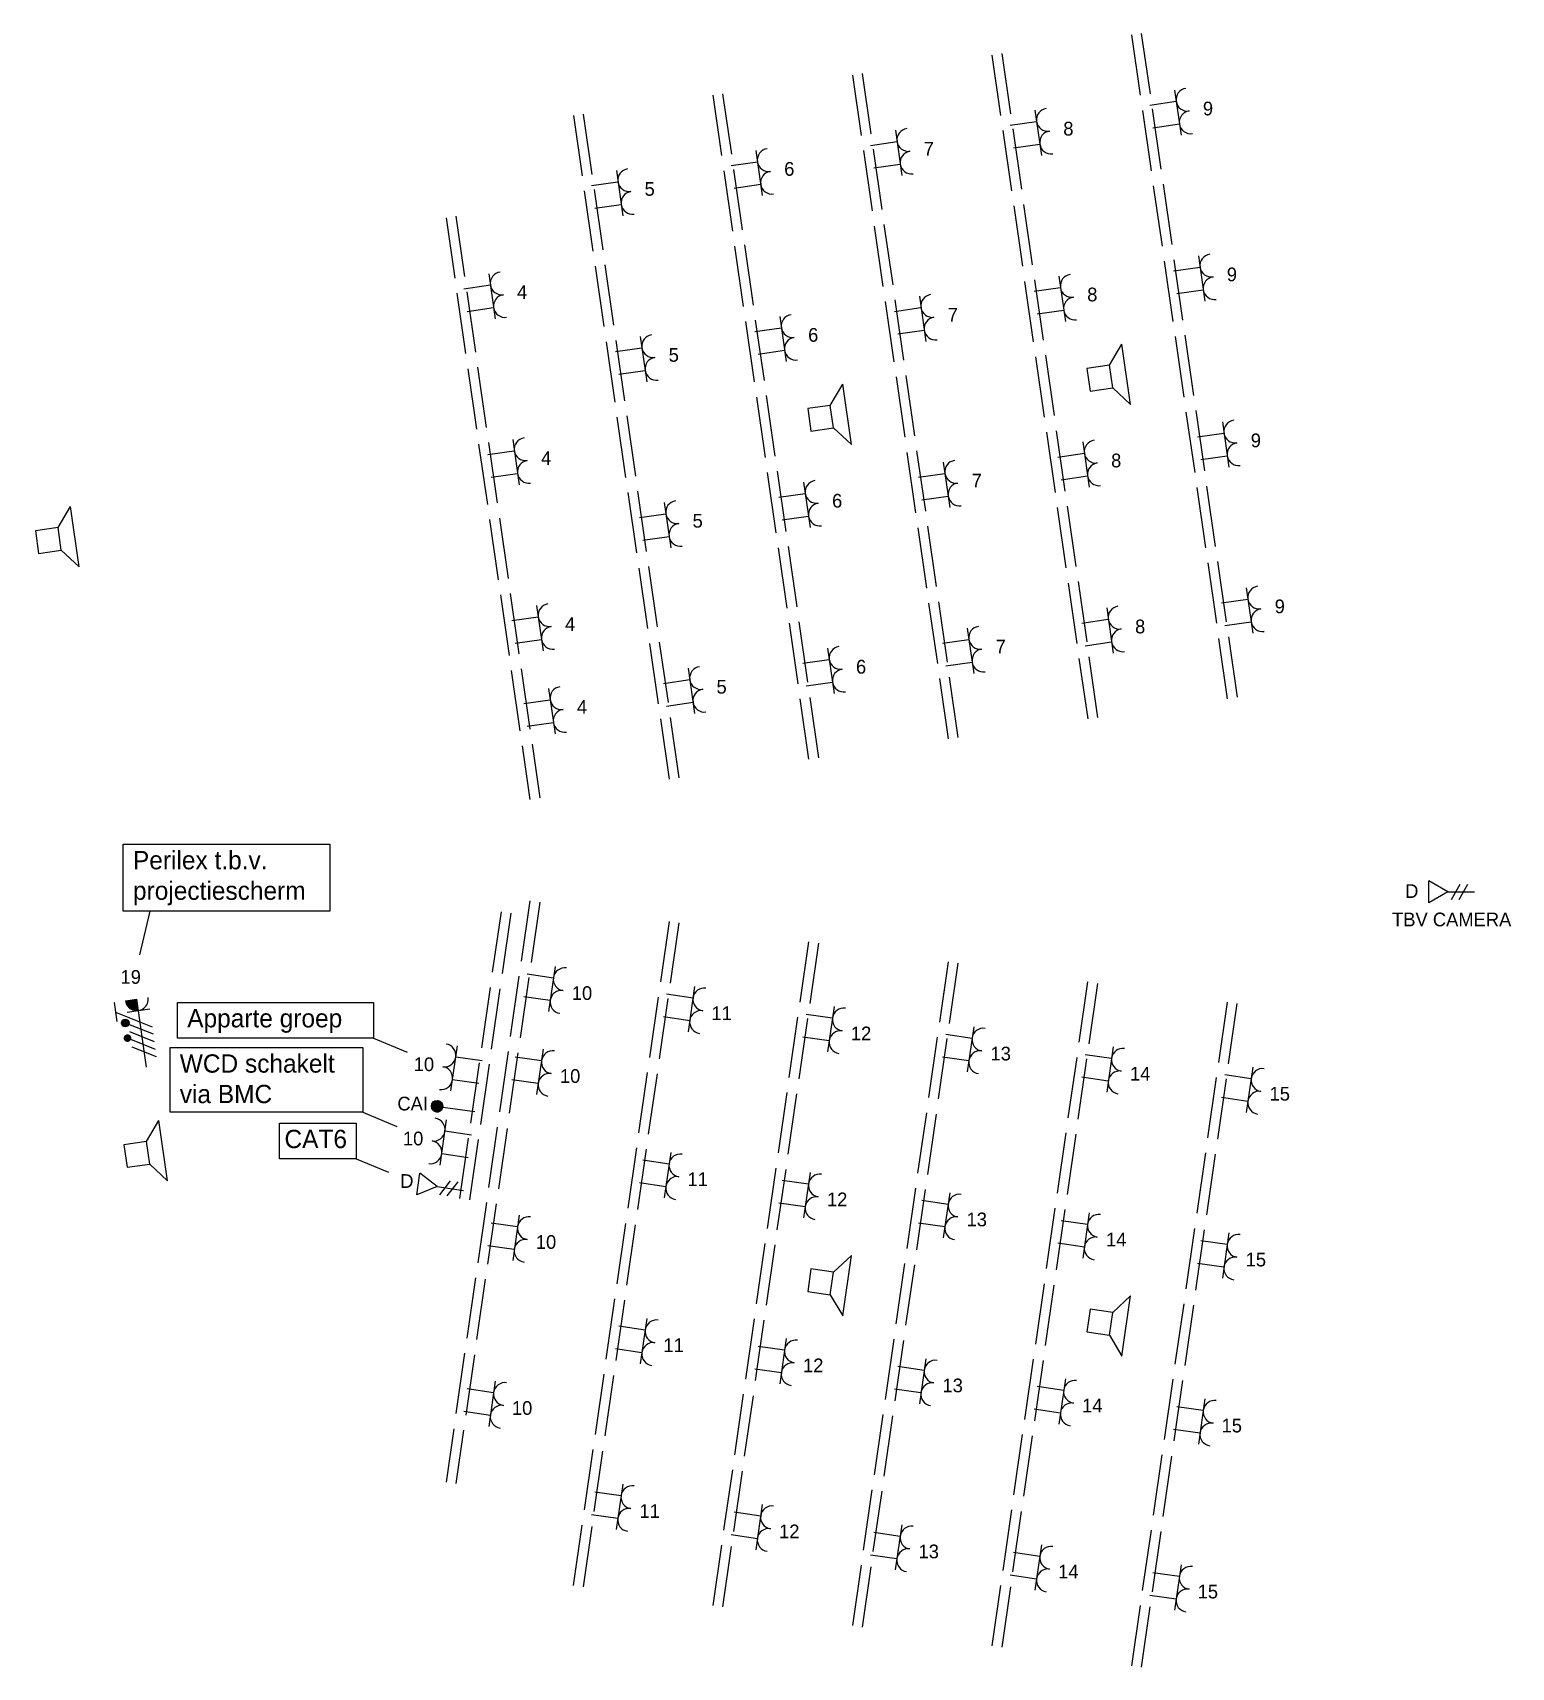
# Model space of a CAD drawing. Header units: millimetres. Extents: x -3262 to 234675, y 0 to 85156.
# Drawn here: x 176439 to 186140, y 35933 to 46657 of the extents above; entities that cross this region are included whole.
import ezdxf
from ezdxf.enums import TextEntityAlignment as Align

# ---------------------------------------------------------------- set-up
doc = ezdxf.new("R2010")
doc.units = ezdxf.units.MM
doc.header["$LTSCALE"] = 100
doc.linetypes.add('E_GOOT3', pattern=[5, 4, -1])
doc.layers.get('0').update_dxf_attribs({"linetype": 'CONTINUOUS'})
for name, color, linetype in [('EL6131--_WG RIUMTE T0.13', 3, 'CONTINUOUS'), ('EL6222--', 3, 'CONTINUOUS'), ('EL6421--', 3, 'CONTINUOUS'), ('EL6441--', 3, 'CONTINUOUS')]:
    doc.layers.add(name, color=color, linetype=linetype)
doc.styles.add('buro-012', font='BUROFONT.shx', dxfattribs={"height": 120})
doc.styles.add('buro-018', font='BUROFONT.shx', dxfattribs={"height": 180})

# ---------------------------------------------------------------- blocks, each defined once
blk = doc.blocks.new('E00419')
at = {"color": 0, "linetype": 'Continuous'}
for p, q in [((-3, 9.98), (-3, 7.48)), ((-3, 8.73), (1.5, 6.13)), ((0, 1), (0, 10)), ((-1.5, 8.5), (1.5, 8.5)), ((1.5, 5.13), (-1.5, 6.87)), ((1.5, 4.13), (-1.5, 5.87)), ((1.5, 3.13), (-1.5, 4.87)), ((1.5, 2.13), (-1.5, 3.87))]:
    blk.add_line(p, q, dxfattribs=at)
at = {"color": 0}
blk.add_line((-1.5, 10), (0, 10), dxfattribs=at)
blk.add_line((-1.5, 10), (0, 10), dxfattribs=at)
at = {"color": 0, "const_width": 1.5}
blk.add_lwpolyline([(0, 9.25, -0.414214), (-0.75, 10, -1)], format="xyb", dxfattribs=at)
at = {"color": 0, "linetype": 'Continuous', "const_width": 0.5}
for points in [[(-1.68, 7.12, 1), (-2.18, 7.12, 1)], [(-1.68, 5.12, 1), (-2.18, 5.12, 1)]]:
    blk.add_lwpolyline(points, format="xyb", close=True, dxfattribs=at)
at = {"color": 0, "linetype": 'Continuous'}
blk.add_circle((-1.93, 7.12), 0.5, dxfattribs=at)
blk.add_arc((0, 10), 1.5, 180, 0, dxfattribs=at)
at = {"color": 0, "linetype": 'Continuous', "style": 'buro-018'}
for tag, p in [('PANEL', (0, 15)), ('CIRCUIT', (0, 12)), ('SUBCIRCUIT', (4.5, 12))]:
    blk.add_attdef(tag, text='', height=1.8, dxfattribs=at).set_placement(p, align=Align.MIDDLE)
at = {"color": 0, "linetype": 'Continuous', "style": 'buro-018', "flags": 1}
for tag, p in [('POWERCODE', (13, 12)), ('ARTICLECODE', (0, 0))]:
    blk.add_attdef(tag, text='', height=1.8, dxfattribs=at).set_placement(p, align=Align.MIDDLE)
blk = doc.blocks.new('090907')
at = {"color": 0, "linetype": 'Continuous'}
for p, q in [((4, 6), (-4, 6)), ((-1.5, 4), (-4, 6)), ((1.5, 4), (4, 6)), ((1.5, 4), (-1.5, 4)), ((-1.5, 4), (-1.5, 1)), ((1.5, 1), (1.5, 4)), ((-1.5, 1), (1.5, 1))]:
    blk.add_line(p, q, dxfattribs=at)
at = {"color": 0, "linetype": 'Continuous', "style": 'buro-018'}
blk.add_attdef('SWITCHCODE', text='', height=1.8, dxfattribs=at).set_placement((0, 8), align=Align.MIDDLE)
at = {"color": 0, "linetype": 'Continuous', "style": 'buro-018', "flags": 1}
blk.add_attdef('ARTICLECODE', text='', height=1.8, dxfattribs=at).set_placement((0, 0), align=Align.MIDDLE)
blk = doc.blocks.new('E00126')
at = {"color": 0, "linetype": 'Continuous'}
for p, q in [((-3, 4.5), (3, 4.5)), ((-1.5, 1), (-1.5, 4.5)), ((1.5, 1), (1.5, 4.5))]:
    blk.add_line(p, q, dxfattribs=at)
for centre in [(-1.5, 6), (1.5, 6)]:
    blk.add_arc(centre, 1.5, 180, 0, dxfattribs=at)
at = {"color": 0, "linetype": 'Continuous', "style": 'buro-018'}
for tag, p in [('PANEL', (0, 11.5)), ('CIRCUIT', (0, 8.5)), ('SUBCIRCUIT', (4.5, 8.5))]:
    blk.add_attdef(tag, text='', height=1.8, dxfattribs=at).set_placement(p, align=Align.MIDDLE)
at = {"color": 0, "linetype": 'Continuous', "style": 'buro-018', "flags": 1}
for tag, p in [('POWERCODE', (13, 8.5)), ('ARTICLECODE', (0, 0))]:
    blk.add_attdef(tag, text='', height=1.8, dxfattribs=at).set_placement(p, align=Align.MIDDLE)
blk = doc.blocks.new('*U74')
at = {"color": 0, "linetype": 'Continuous'}
for p, q in [((169.31, 146.29), (169.25, 146)), ((169.25, 146), (169.31, 145.71)), ((169.47, 146.53), (169.31, 146.29)), ((169.71, 146.69), (169.47, 146.53)), ((170, 146.75), (169.71, 146.69)), ((170.29, 146.69), (170, 146.75)), ((170.29, 146.69), (170.53, 146.53)), ((170.53, 146.53), (170.69, 146.29)), ((170.69, 146.29), (170.75, 146)), ((170.75, 146), (170.69, 145.71)), ((169.31, 145.71), (169.47, 145.47)), ((169.47, 145.47), (169.71, 145.31)), ((170, 145.25), (169.71, 145.31)), ((170.29, 145.31), (170, 145.25)), ((170.53, 145.47), (170.29, 145.31)), ((170.69, 145.71), (170.53, 145.47))]:
    blk.add_line(p, q, dxfattribs=at)
for points in [[(169.31, 146.29), (169.25, 146), (170.75, 146)], [(169.25, 146), (169.31, 145.71), (170.69, 145.71)], [(169.47, 146.53), (169.31, 146.29), (170.69, 146.29)], [(169.71, 146.69), (169.47, 146.53), (170.53, 146.53)], [(170, 146.75), (169.71, 146.69), (170.29, 146.69)], [(169.31, 145.71), (169.47, 145.47), (170.53, 145.47)], [(169.47, 145.47), (169.71, 145.31), (170.29, 145.31)]]:
    blk.add_solid(points, dxfattribs=at)
at = {"color": 0, "linetype": 'Continuous', "extrusion": (0, 0, -1)}
for points in [[(-169.25, 146), (-170.75, 146), (-170.69, 145.71)], [(-169.31, 146.29), (-170.69, 146.29), (-170.75, 146)], [(-169.47, 146.53), (-170.53, 146.53), (-170.69, 146.29)], [(-169.71, 146.69), (-170.29, 146.69), (-170.53, 146.53)], [(-169.31, 145.71), (-170.69, 145.71), (-170.53, 145.47)], [(-169.47, 145.47), (-170.53, 145.47), (-170.29, 145.31)], [(-169.71, 145.31), (-170.29, 145.31), (-170, 145.25)]]:
    blk.add_solid(points, dxfattribs=at)
blk = doc.blocks.new('E00188')
at = {"color": 0, "linetype": 'Continuous'}
blk.add_line((0, 5.25), (0, 1), dxfattribs=at)
blk.add_circle((0, 6), 0.75, dxfattribs=at)
blk.add_blockref('*U74', (-170, -140), dxfattribs=at)
at = {"color": 7, "style": 'buro-018'}
for tag, p in [('COMMENT1', (0, 12)), ('DATACOM1', (0, 9))]:
    blk.add_attdef(tag, text='', height=1.8, dxfattribs=at).set_placement(p, align=Align.MIDDLE)
at = {"color": 0, "style": 'buro-018'}
blk.add_attdef('TEXT1', text='', height=1.8, dxfattribs=at).set_placement((2.5, 6), align=Align.MIDDLE)
at = {"color": 0, "linetype": 'Continuous', "style": 'buro-018', "flags": 1}
blk.add_attdef('ARTICLECODE', text='', height=1.8, dxfattribs=at).set_placement((0, 0), align=Align.MIDDLE)
blk = doc.blocks.new('E00153')
at = {"color": 0, "linetype": 'Continuous'}
for p, q in [((-1.44, 7), (1.44, 7)), ((0, 4.5), (-1.44, 7)), ((0, 4.5), (1.44, 7)), ((0, 4.5), (0, 1)), ((-1, 4), (1, 2.85)), ((-1, 3), (1, 1.85))]:
    blk.add_line(p, q, dxfattribs=at)
at = {"color": 7, "style": 'buro-018'}
for tag, p in [('COMMENT1', (-6, 12)), ('COMMENT2', (6, 12)), ('DATACOM1', (-6, 9)), ('DATACOM2', (6, 9))]:
    blk.add_attdef(tag, text='', height=1.8, dxfattribs=at).set_placement(p, align=Align.MIDDLE)
at = {"color": 0, "style": 'buro-018'}
blk.add_attdef('TEXT1', text='', height=1.8, dxfattribs=at).set_placement((2.5, 6), align=Align.MIDDLE)
at = {"color": 0, "linetype": 'Continuous', "style": 'buro-018', "flags": 1}
blk.add_attdef('ARTICLECODE', text='', height=1.8, dxfattribs=at).set_placement((0, 0), align=Align.MIDDLE)

msp = doc.modelspace()

# ---------------------------------------------------------------- linework, layer by layer
at = {"layer": 'EL6131--_WG RIUMTE T0.13', "linetype": 'E_GOOT3'}
for p, q in [((184343, 42297), (183714, 46657)), ((184279, 42287), (183650, 46647)), ((183363, 42155), (182734, 46515)), ((183428, 42165), (182799, 46524)), ((182448, 42023), (181819, 46383)), ((182512, 42033), (181883, 46392)), ((181532, 41891), (180903, 46251)), ((181597, 41900), (180967, 46260)), ((180617, 41759), (179988, 46119)), ((180681, 41768), (180052, 46128)), ((179151, 45442), (179701, 41627)), ((179215, 45452), (179766, 41636)), ((179242, 39008), (179528, 40987)), ((179307, 38999), (179592, 40978)), ((179701, 40962), (179151, 37147)), ((179766, 40953), (179215, 37138)), ((179988, 36470), (180617, 40830)), ((180052, 36461), (180681, 40821)), ((180903, 36338), (181532, 40698)), ((180967, 36329), (181597, 40689)), ((181819, 36206), (182448, 40566)), ((181883, 36197), (182512, 40557)), ((182734, 36074), (183363, 40434)), ((182799, 36065), (183428, 40425)), ((183650, 35942), (184279, 40302)), ((183714, 35933), (184343, 40293))]:
    msp.add_line(p, q, dxfattribs=at)
at = {"layer": 'EL6222--'}
msp.add_line((177142, 40607), (177209, 40893), dxfattribs=at)
at = {"layer": 'EL6441--'}
for p, q in [((178675, 40061), (178896, 39969)), ((178605, 39574), (178828, 39481)), ((178561, 39269), (178773, 39181))]:
    msp.add_line(p, q, dxfattribs=at)
for points in [[(177033, 41333), (178389, 41333), (178389, 40893), (177033, 40893)], [(177389, 40295), (178675, 40295), (178675, 40061), (177389, 40061)], [(177340, 39998), (178605, 39998), (178605, 39574), (177340, 39574)], [(178058, 39503), (178561, 39503), (178561, 39269), (178058, 39269)]]:
    msp.add_lwpolyline(points, close=True, dxfattribs=at)

# ---------------------------------------------------------------- block references
at = {"layer": 'EL6222--', "linetype": 'Continuous'}
ref = msp.add_blockref('E00126', (183729, 46100), dxfattribs=dict(at, xscale=50, yscale=50, zscale=50, rotation=278.2104960233581))
ref.add_attrib('CIRCUIT', '9', dxfattribs={"layer": '0', "color": 1, "linetype": 'ByBlock', "height": 90, "style": 'buro-018'}).set_placement((184150, 46159), align=Align.MIDDLE)
ref = msp.add_blockref('E00126', (182813, 45968), dxfattribs=dict(at, xscale=50, yscale=50, zscale=50, rotation=278.2104960233581))
ref.add_attrib('CIRCUIT', '8', dxfattribs={"layer": '0', "color": 1, "linetype": 'ByBlock', "height": 90, "style": 'buro-018'}).set_placement((183234, 46027), align=Align.MIDDLE)
ref = msp.add_blockref('E00126', (181898, 45836), dxfattribs=dict(at, xscale=50, yscale=50, zscale=50, rotation=278.2104960233581))
ref.add_attrib('CIRCUIT', '7', dxfattribs={"layer": '0', "color": 1, "linetype": 'ByBlock', "height": 90, "style": 'buro-018'}).set_placement((182318, 45895), align=Align.MIDDLE)
ref = msp.add_blockref('E00126', (180982, 45704), dxfattribs=dict(at, xscale=50, yscale=50, zscale=50, rotation=278.2104960233581))
ref.add_attrib('CIRCUIT', '6', dxfattribs={"layer": '0', "color": 1, "linetype": 'ByBlock', "height": 90, "style": 'buro-018'}).set_placement((181403, 45763), align=Align.MIDDLE)
ref = msp.add_blockref('E00126', (180067, 45572), dxfattribs=dict(at, xscale=50, yscale=50, zscale=50, rotation=278.2104960233581))
ref.add_attrib('CIRCUIT', '5', dxfattribs={"layer": '0', "color": 1, "linetype": 'ByBlock', "height": 90, "style": 'buro-018'}).set_placement((180487, 45631), align=Align.MIDDLE)
ref = msp.add_blockref('E00126', (183886, 45012), dxfattribs=dict(at, xscale=50, yscale=50, zscale=50, rotation=278.2104960233581))
ref.add_attrib('CIRCUIT', '9', dxfattribs={"layer": '0', "color": 1, "linetype": 'ByBlock', "height": 90, "style": 'buro-018'}).set_placement((184307, 45071), align=Align.MIDDLE)
ref = msp.add_blockref('E00126', (179230, 44895), dxfattribs=dict(at, xscale=50, yscale=50, zscale=50, rotation=278.2104960233581))
ref.add_attrib('CIRCUIT', '4', dxfattribs={"layer": '0', "color": 1, "linetype": 'ByBlock', "height": 90, "style": 'buro-018'}).set_placement((179650, 44955), align=Align.MIDDLE)
ref = msp.add_blockref('E00126', (182970, 44879), dxfattribs=dict(at, xscale=50, yscale=50, zscale=50, rotation=278.2104960233581))
ref.add_attrib('CIRCUIT', '8', dxfattribs={"layer": '0', "color": 1, "linetype": 'ByBlock', "height": 90, "style": 'buro-018'}).set_placement((183391, 44939), align=Align.MIDDLE)
ref = msp.add_blockref('E00126', (182055, 44747), dxfattribs=dict(at, xscale=50, yscale=50, zscale=50, rotation=278.2104960233581))
ref.add_attrib('CIRCUIT', '7', dxfattribs={"layer": '0', "color": 1, "linetype": 'ByBlock', "height": 90, "style": 'buro-018'}).set_placement((182476, 44806), align=Align.MIDDLE)
ref = msp.add_blockref('E00126', (181139, 44615), dxfattribs=dict(at, xscale=50, yscale=50, zscale=50, rotation=278.2104960233581))
ref.add_attrib('CIRCUIT', '6', dxfattribs={"layer": '0', "color": 1, "linetype": 'ByBlock', "height": 90, "style": 'buro-018'}).set_placement((181560, 44674), align=Align.MIDDLE)
ref = msp.add_blockref('E00126', (180224, 44483), dxfattribs=dict(at, xscale=50, yscale=50, zscale=50, rotation=278.2104960233581))
ref.add_attrib('CIRCUIT', '5', dxfattribs={"layer": '0', "color": 1, "linetype": 'ByBlock', "height": 90, "style": 'buro-018'}).set_placement((180645, 44542), align=Align.MIDDLE)
ref = msp.add_blockref('E00126', (184043, 43923), dxfattribs=dict(at, xscale=50, yscale=50, zscale=50, rotation=278.2104960233581))
ref.add_attrib('CIRCUIT', '9', dxfattribs={"layer": '0', "color": 1, "linetype": 'ByBlock', "height": 90, "style": 'buro-018'}).set_placement((184464, 43982), align=Align.MIDDLE)
ref = msp.add_blockref('E00126', (179387, 43807), dxfattribs=dict(at, xscale=50, yscale=50, zscale=50, rotation=278.2104960233581))
ref.add_attrib('CIRCUIT', '4', dxfattribs={"layer": '0', "color": 1, "linetype": 'ByBlock', "height": 90, "style": 'buro-018'}).set_placement((179808, 43866), align=Align.MIDDLE)
ref = msp.add_blockref('E00126', (183127, 43791), dxfattribs=dict(at, xscale=50, yscale=50, zscale=50, rotation=278.2104960233581))
ref.add_attrib('CIRCUIT', '8', dxfattribs={"layer": '0', "color": 1, "linetype": 'ByBlock', "height": 90, "style": 'buro-018'}).set_placement((183548, 43850), align=Align.MIDDLE)
ref = msp.add_blockref('E00126', (182212, 43659), dxfattribs=dict(at, xscale=50, yscale=50, zscale=50, rotation=278.2104960233581))
ref.add_attrib('CIRCUIT', '7', dxfattribs={"layer": '0', "color": 1, "linetype": 'ByBlock', "height": 90, "style": 'buro-018'}).set_placement((182633, 43718), align=Align.MIDDLE)
ref = msp.add_blockref('E00126', (181296, 43527), dxfattribs=dict(at, xscale=50, yscale=50, zscale=50, rotation=278.2104960233581))
ref.add_attrib('CIRCUIT', '6', dxfattribs={"layer": '0', "color": 1, "linetype": 'ByBlock', "height": 90, "style": 'buro-018'}).set_placement((181717, 43586), align=Align.MIDDLE)
ref = msp.add_blockref('E00126', (180381, 43394), dxfattribs=dict(at, xscale=50, yscale=50, zscale=50, rotation=278.2104960233581))
ref.add_attrib('CIRCUIT', '5', dxfattribs={"layer": '0', "color": 1, "linetype": 'ByBlock', "height": 90, "style": 'buro-018'}).set_placement((180802, 43454), align=Align.MIDDLE)
ref = msp.add_blockref('E00126', (184200, 42834), dxfattribs=dict(at, xscale=50, yscale=50, zscale=50, rotation=278.2104960233581))
ref.add_attrib('CIRCUIT', '9', dxfattribs={"layer": '0', "color": 1, "linetype": 'ByBlock', "height": 90, "style": 'buro-018'}).set_placement((184621, 42893), align=Align.MIDDLE)
ref = msp.add_blockref('E00126', (179544, 42718), dxfattribs=dict(at, xscale=50, yscale=50, zscale=50, rotation=278.2104960233581))
ref.add_attrib('CIRCUIT', '4', dxfattribs={"layer": '0', "color": 1, "linetype": 'ByBlock', "height": 90, "style": 'buro-018'}).set_placement((179965, 42777), align=Align.MIDDLE)
ref = msp.add_blockref('E00126', (183284, 42702), dxfattribs=dict(at, xscale=50, yscale=50, zscale=50, rotation=278.2104960233581))
ref.add_attrib('CIRCUIT', '8', dxfattribs={"layer": '0', "color": 1, "linetype": 'ByBlock', "height": 90, "style": 'buro-018'}).set_placement((183705, 42761), align=Align.MIDDLE)
ref = msp.add_blockref('E00126', (182369, 42570), dxfattribs=dict(at, xscale=50, yscale=50, zscale=50, rotation=278.2104960233581))
ref.add_attrib('CIRCUIT', '7', dxfattribs={"layer": '0', "color": 1, "linetype": 'ByBlock', "height": 90, "style": 'buro-018'}).set_placement((182790, 42629), align=Align.MIDDLE)
ref = msp.add_blockref('E00126', (181453, 42438), dxfattribs=dict(at, xscale=50, yscale=50, zscale=50, rotation=278.2104960233581))
ref.add_attrib('CIRCUIT', '6', dxfattribs={"layer": '0', "color": 1, "linetype": 'ByBlock', "height": 90, "style": 'buro-018'}).set_placement((181874, 42497), align=Align.MIDDLE)
ref = msp.add_blockref('E00126', (180538, 42306), dxfattribs=dict(at, xscale=50, yscale=50, zscale=50, rotation=278.2104960233581))
ref.add_attrib('CIRCUIT', '5', dxfattribs={"layer": '0', "color": 1, "linetype": 'ByBlock', "height": 90, "style": 'buro-018'}).set_placement((180959, 42365), align=Align.MIDDLE)
ref = msp.add_blockref('E00126', (179622, 42174), dxfattribs=dict(at, xscale=50, yscale=50, zscale=50, rotation=278.2104960233581))
ref.add_attrib('CIRCUIT', '4', dxfattribs={"layer": '0', "color": 1, "linetype": 'ByBlock', "height": 90, "style": 'buro-018'}).set_placement((180043, 42233), align=Align.MIDDLE)
ref = msp.add_blockref('E00126', (179622, 40415), dxfattribs=dict(at, xscale=49.99999999999999, yscale=49.99999999999999, zscale=49.99999999999999, rotation=261.7894939538712))
ref.add_attrib('CIRCUIT', '10', dxfattribs={"layer": '0', "color": 1, "linetype": 'ByBlock', "height": 90, "style": 'buro-018'}).set_placement((180043, 40356), align=Align.MIDDLE)
ref = msp.add_blockref('E00419', (177193, 39821), dxfattribs=dict(at, xscale=50.00000000000001, yscale=50.00000000000001, zscale=50.00000000000001, rotation=8.210505957298833))
ref.add_attrib('CIRCUIT', '19', dxfattribs={"layer": '0', "color": 1, "linetype": 'ByBlock', "height": 90, "style": 'buro-018'}).set_placement((177082, 40462), align=Align.MIDDLE)
ref = msp.add_blockref('E00126', (180538, 40283), dxfattribs=dict(at, xscale=49.99999999999999, yscale=49.99999999999999, zscale=49.99999999999999, rotation=261.7894939538712))
ref.add_attrib('CIRCUIT', '11', dxfattribs={"layer": '0', "color": 1, "linetype": 'ByBlock', "height": 90, "style": 'buro-018'}).set_placement((180959, 40224), align=Align.MIDDLE)
ref = msp.add_blockref('E00126', (181453, 40151), dxfattribs=dict(at, xscale=49.99999999999999, yscale=49.99999999999999, zscale=49.99999999999999, rotation=261.7894939538712))
ref.add_attrib('CIRCUIT', '12', dxfattribs={"layer": '0', "color": 1, "linetype": 'ByBlock', "height": 90, "style": 'buro-018'}).set_placement((181874, 40092), align=Align.MIDDLE)
ref = msp.add_blockref('E00126', (182369, 40019), dxfattribs=dict(at, xscale=49.99999999999999, yscale=49.99999999999999, zscale=49.99999999999999, rotation=261.7894939538712))
ref.add_attrib('CIRCUIT', '13', dxfattribs={"layer": '0', "color": 1, "linetype": 'ByBlock', "height": 90, "style": 'buro-018'}).set_placement((182790, 39959), align=Align.MIDDLE)
ref = msp.add_blockref('E00126', (179427, 39830), dxfattribs=dict(at, xscale=49.99999999999999, yscale=49.99999999999999, zscale=49.99999999999999, rotation=81.7894904391558))
ref.add_attrib('CIRCUIT', '10', dxfattribs={"layer": '0', "color": 1, "linetype": 'ByBlock', "height": 90, "style": 'buro-018'}).set_placement((179006, 39889), align=Align.MIDDLE)
ref = msp.add_blockref('E00126', (179544, 39871), dxfattribs=dict(at, xscale=49.99999999999999, yscale=49.99999999999999, zscale=49.99999999999999, rotation=261.7894939538712))
ref.add_attrib('CIRCUIT', '10', dxfattribs={"layer": '0', "color": 1, "linetype": 'ByBlock', "height": 90, "style": 'buro-018'}).set_placement((179965, 39812), align=Align.MIDDLE)
ref = msp.add_blockref('E00126', (183284, 39887), dxfattribs=dict(at, xscale=49.99999999999999, yscale=49.99999999999999, zscale=49.99999999999999, rotation=261.7894939538712))
ref.add_attrib('CIRCUIT', '14', dxfattribs={"layer": '0', "color": 1, "linetype": 'ByBlock', "height": 90, "style": 'buro-018'}).set_placement((183705, 39827), align=Align.MIDDLE)
ref = msp.add_blockref('E00126', (184200, 39754), dxfattribs=dict(at, xscale=49.99999999999999, yscale=49.99999999999999, zscale=49.99999999999999, rotation=261.7894939538712))
ref.add_attrib('CIRCUIT', '15', dxfattribs={"layer": '0', "color": 1, "linetype": 'ByBlock', "height": 90, "style": 'buro-018'}).set_placement((184621, 39695), align=Align.MIDDLE)
ref = msp.add_blockref('E00126', (179356, 39343), dxfattribs=dict(at, xscale=49.99999999999999, yscale=49.99999999999999, zscale=49.99999999999999, rotation=81.7894904391558))
ref.add_attrib('CIRCUIT', '10', dxfattribs={"layer": '0', "color": 1, "linetype": 'ByBlock', "height": 90, "style": 'buro-018'}).set_placement((178935, 39402), align=Align.MIDDLE)
ref = msp.add_blockref('E00126', (180381, 39194), dxfattribs=dict(at, xscale=49.99999999999999, yscale=49.99999999999999, zscale=49.99999999999999, rotation=261.7894939538712))
ref.add_attrib('CIRCUIT', '11', dxfattribs={"layer": '0', "color": 1, "linetype": 'ByBlock', "height": 90, "style": 'buro-018'}).set_placement((180802, 39135), align=Align.MIDDLE)
ref = msp.add_blockref('E00126', (181296, 39062), dxfattribs=dict(at, xscale=49.99999999999999, yscale=49.99999999999999, zscale=49.99999999999999, rotation=261.7894939538712))
ref.add_attrib('CIRCUIT', '12', dxfattribs={"layer": '0', "color": 1, "linetype": 'ByBlock', "height": 90, "style": 'buro-018'}).set_placement((181717, 39003), align=Align.MIDDLE)
ref = msp.add_blockref('E00126', (182212, 38930), dxfattribs=dict(at, xscale=49.99999999999999, yscale=49.99999999999999, zscale=49.99999999999999, rotation=261.7894939538712))
ref.add_attrib('CIRCUIT', '13', dxfattribs={"layer": '0', "color": 1, "linetype": 'ByBlock', "height": 90, "style": 'buro-018'}).set_placement((182633, 38871), align=Align.MIDDLE)
ref = msp.add_blockref('E00126', (183127, 38798), dxfattribs=dict(at, xscale=49.99999999999999, yscale=49.99999999999999, zscale=49.99999999999999, rotation=261.7894939538712))
ref.add_attrib('CIRCUIT', '14', dxfattribs={"layer": '0', "color": 1, "linetype": 'ByBlock', "height": 90, "style": 'buro-018'}).set_placement((183548, 38739), align=Align.MIDDLE)
ref = msp.add_blockref('E00126', (179387, 38782), dxfattribs=dict(at, xscale=49.99999999999999, yscale=49.99999999999999, zscale=49.99999999999999, rotation=261.7894939538712))
ref.add_attrib('CIRCUIT', '10', dxfattribs={"layer": '0', "color": 1, "linetype": 'ByBlock', "height": 90, "style": 'buro-018'}).set_placement((179807, 38723), align=Align.MIDDLE)
ref = msp.add_blockref('E00126', (184043, 38666), dxfattribs=dict(at, xscale=49.99999999999999, yscale=49.99999999999999, zscale=49.99999999999999, rotation=261.7894939538712))
ref.add_attrib('CIRCUIT', '15', dxfattribs={"layer": '0', "color": 1, "linetype": 'ByBlock', "height": 90, "style": 'buro-018'}).set_placement((184464, 38607), align=Align.MIDDLE)
ref = msp.add_blockref('E00126', (180224, 38105), dxfattribs=dict(at, xscale=49.99999999999999, yscale=49.99999999999999, zscale=49.99999999999999, rotation=261.7894939538712))
ref.add_attrib('CIRCUIT', '11', dxfattribs={"layer": '0', "color": 1, "linetype": 'ByBlock', "height": 90, "style": 'buro-018'}).set_placement((180644, 38046), align=Align.MIDDLE)
ref = msp.add_blockref('E00126', (181139, 37973), dxfattribs=dict(at, xscale=49.99999999999999, yscale=49.99999999999999, zscale=49.99999999999999, rotation=261.7894939538712))
ref.add_attrib('CIRCUIT', '12', dxfattribs={"layer": '0', "color": 1, "linetype": 'ByBlock', "height": 90, "style": 'buro-018'}).set_placement((181560, 37914), align=Align.MIDDLE)
ref = msp.add_blockref('E00126', (182055, 37841), dxfattribs=dict(at, xscale=49.99999999999999, yscale=49.99999999999999, zscale=49.99999999999999, rotation=261.7894939538712))
ref.add_attrib('CIRCUIT', '13', dxfattribs={"layer": '0', "color": 1, "linetype": 'ByBlock', "height": 90, "style": 'buro-018'}).set_placement((182475, 37782), align=Align.MIDDLE)
ref = msp.add_blockref('E00126', (179230, 37694), dxfattribs=dict(at, xscale=49.99999999999999, yscale=49.99999999999999, zscale=49.99999999999999, rotation=261.7894939538712))
ref.add_attrib('CIRCUIT', '10', dxfattribs={"layer": '0', "color": 1, "linetype": 'ByBlock', "height": 90, "style": 'buro-018'}).set_placement((179650, 37634), align=Align.MIDDLE)
ref = msp.add_blockref('E00126', (182970, 37709), dxfattribs=dict(at, xscale=49.99999999999999, yscale=49.99999999999999, zscale=49.99999999999999, rotation=261.7894939538712))
ref.add_attrib('CIRCUIT', '14', dxfattribs={"layer": '0', "color": 1, "linetype": 'ByBlock', "height": 90, "style": 'buro-018'}).set_placement((183391, 37650), align=Align.MIDDLE)
ref = msp.add_blockref('E00126', (183886, 37577), dxfattribs=dict(at, xscale=49.99999999999999, yscale=49.99999999999999, zscale=49.99999999999999, rotation=261.7894939538712))
ref.add_attrib('CIRCUIT', '15', dxfattribs={"layer": '0', "color": 1, "linetype": 'ByBlock', "height": 90, "style": 'buro-018'}).set_placement((184306, 37518), align=Align.MIDDLE)
ref = msp.add_blockref('E00126', (180066, 37017), dxfattribs=dict(at, xscale=49.99999999999999, yscale=49.99999999999999, zscale=49.99999999999999, rotation=261.7894939538712))
ref.add_attrib('CIRCUIT', '11', dxfattribs={"layer": '0', "color": 1, "linetype": 'ByBlock', "height": 90, "style": 'buro-018'}).set_placement((180487, 36958), align=Align.MIDDLE)
ref = msp.add_blockref('E00126', (180982, 36885), dxfattribs=dict(at, xscale=49.99999999999999, yscale=49.99999999999999, zscale=49.99999999999999, rotation=261.7894939538712))
ref.add_attrib('CIRCUIT', '12', dxfattribs={"layer": '0', "color": 1, "linetype": 'ByBlock', "height": 90, "style": 'buro-018'}).set_placement((181403, 36825), align=Align.MIDDLE)
ref = msp.add_blockref('E00126', (181897, 36752), dxfattribs=dict(at, xscale=49.99999999999999, yscale=49.99999999999999, zscale=49.99999999999999, rotation=261.7894939538712))
ref.add_attrib('CIRCUIT', '13', dxfattribs={"layer": '0', "color": 1, "linetype": 'ByBlock', "height": 90, "style": 'buro-018'}).set_placement((182318, 36693), align=Align.MIDDLE)
ref = msp.add_blockref('E00126', (182813, 36620), dxfattribs=dict(at, xscale=49.99999999999999, yscale=49.99999999999999, zscale=49.99999999999999, rotation=261.7894939538712))
ref.add_attrib('CIRCUIT', '14', dxfattribs={"layer": '0', "color": 1, "linetype": 'ByBlock', "height": 90, "style": 'buro-018'}).set_placement((183234, 36561), align=Align.MIDDLE)
ref = msp.add_blockref('E00126', (183729, 36488), dxfattribs=dict(at, xscale=49.99999999999999, yscale=49.99999999999999, zscale=49.99999999999999, rotation=261.7894939538712))
ref.add_attrib('CIRCUIT', '15', dxfattribs={"layer": '0', "color": 1, "linetype": 'ByBlock', "height": 90, "style": 'buro-018'}).set_placement((184149, 36429), align=Align.MIDDLE)
at = {"layer": 'EL6421--', "linetype": 'Continuous', "xscale": 50, "yscale": 50, "zscale": 50}
for p, rotation in [((183316, 44373), 278.2104968494267), ((181485, 44109), 278.2104968494267), ((176418, 43307), 278.2104968494267), ((176999, 39280), 278.2104968494267), ((181485, 38480), 261.7895026185533), ((183316, 38215), 261.7895026185533)]:
    msp.add_blockref('090907', p, dxfattribs=dict(at, rotation=rotation))
at = {"layer": 'EL6441--', "linetype": 'Continuous'}
ref = msp.add_blockref('E00153', (185948, 41020), dxfattribs=dict(at, xscale=50, yscale=50, zscale=50, rotation=90.00000000000001))
ref.add_attrib('COMMENT1', 'TBV CAMERA', dxfattribs={"layer": '0', "color": 1, "linetype": 'ByBlock', "height": 90, "style": 'buro-018'}).set_placement((185749, 40839), align=Align.MIDDLE)
ref.add_attrib('TEXT1', 'D', dxfattribs={"layer": '0', "color": 1, "linetype": 'ByBlock', "height": 90, "style": 'buro-018'}).set_placement((185487, 41025), align=Align.MIDDLE)
ref = msp.add_blockref('E00188', (179389, 39571), dxfattribs=dict(at, xscale=49.99999999999999, yscale=49.99999999999999, zscale=49.99999999999999, rotation=81.7894904391558))
ref.add_attrib('TEXT1', 'CAI', dxfattribs={"layer": '0', "color": 1, "linetype": 'ByBlock', "height": 90, "style": 'buro-018'}).set_placement((178932, 39631), align=Align.MIDDLE)
ref = msp.add_blockref('E00153', (179315, 39054), dxfattribs=dict(at, xscale=49.99999999999999, yscale=49.99999999999999, zscale=49.99999999999999, rotation=81.78950261855333))
ref.add_attrib('TEXT1', 'D', dxfattribs={"layer": '0', "color": 1, "linetype": 'ByBlock', "height": 90, "style": 'buro-018'}).set_placement((178894, 39123), align=Align.MIDDLE)

# ---------------------------------------------------------------- texts
at = {"layer": 'EL6222--', "char_height": 120, "attachment_point": 1, "style": 'buro-012'}
for s, width, insert in [('{\\C1;Perilex t.b.v. projectiescherm}', 1226.85, (177097, 41288)), ('{\\C1;Apparte groep}', 1226.85, (177453, 40251)), ('{\\C1;WCD schakelt via BMC}', 1226.85, (177404, 39954)), ('{\\C1;CAT6}', 458.66, (178091, 39459))]:
    msp.add_mtext_dynamic_manual_height_columns(s, width=width, gutter_width=300, heights=[0], dxfattribs=dict(at, insert=insert))

doc.saveas('drawing.dxf')
